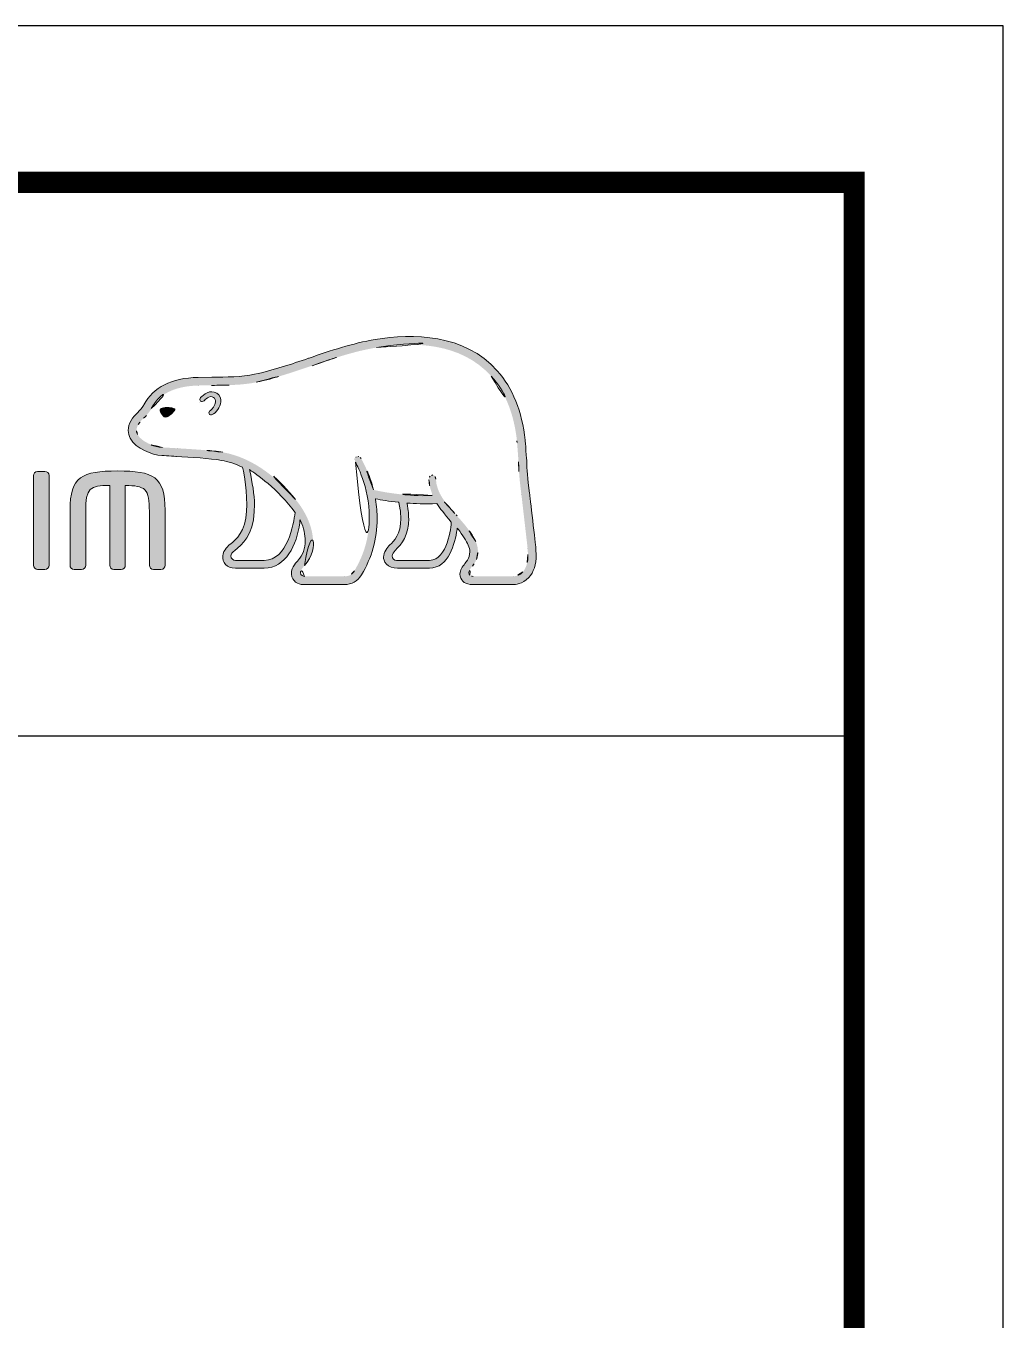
# Model space of a CAD drawing. Extents: x 16296677952 to 16296679688, y -37409618576 to -37409617304.
# Drawn here: x 16296679245.2 to 16296679314.3, y -37409617511.4 to -37409617419.8 of the extents above; entities that cross this region are included whole.
import ezdxf

# ---------------------------------------------------------------- set-up
doc = ezdxf.new("R2010")
doc.units = 0
doc.header["$LTSCALE"] = 10
doc.header["$MEASUREMENT"] = 0
doc.layers.get('0').update_dxf_attribs({"linetype": 'CONTINUOUS'})
doc.layers.add('레이어 1', color=7, linetype='CONTINUOUS', lineweight=0)

msp = doc.modelspace()

# ---------------------------------------------------------------- hatches: boundary and pattern name
at = {"layer": '레이어 1'}
h = msp.add_hatch(color=5, dxfattribs=at)
h.dxf.hatch_style = 1
edge = h.paths.add_edge_path(flags=16)
edge.add_spline(control_points=[(16296679280.33812, -37409617458.474861), (16296679280.05459, -37409617458.788727), (16296679279.69829, -37409617458.791542), (16296679279.682871, -37409617458.791542), (16296679279.682871, -37409617458.791542), (16296679276.828659, -37409617458.791542), (16296679276.828659, -37409617458.791542), (16296679276.723789, -37409617458.791542), (16296679276.64366, -37409617458.765244), (16296679276.59177, -37409617458.71402), (16296679276.54846, -37409617458.671593), (16296679276.52742, -37409617458.607063), (16296679276.52742, -37409617458.527107), (16296679276.52742, -37409617458.36615), (16296679276.644911, -37409617458.218163), (16296679276.769739, -37409617458.061058), (16296679276.885469, -37409617457.912376), (16296679276.995411, -37409617457.7714), (16296679277.056959, -37409617457.59816), (16296679277.213181, -37409617457.177696), (16296679277.19722, -37409617456.729156), (16296679277.01066, -37409617456.333946), (16296679276.673639, -37409617455.618896), (16296679276.173599, -37409617455.057114), (16296679275.68895, -37409617454.514236), (16296679275.68895, -37409617454.514236), (16296679275.52482, -37409617454.334), (16296679275.52482, -37409617454.332237), (16296679274.894819, -37409617453.630203), (16296679274.243759, -37409617452.903908), (16296679274.1924, -37409617451.919197), (16296679274.180651, -37409617451.72422), (16296679274.09053, -37409617451.606392), (16296679273.96516, -37409617451.611656), (16296679273.96516, -37409617451.611656), (16296679273.78051, -37409617451.700363), (16296679273.776489, -37409617451.700363), (16296679273.726509, -37409617451.75544), (16296679273.698641, -37409617451.837471), (16296679273.698641, -37409617451.931831), (16296679273.698641, -37409617451.931831), (16296679273.70022, -37409617451.965134), (16296679273.70022, -37409617451.965492), (16296679273.72547, -37409617452.321426), (16296679273.810329, -37409617452.670708), (16296679273.959551, -37409617453.033302), (16296679273.959551, -37409617453.033302), (16296679273.97411, -37409617453.069794), (16296679273.97411, -37409617453.069794), (16296679273.97411, -37409617453.069794), (16296679273.935511, -37409617453.071182), (16296679273.935511, -37409617453.071182), (16296679272.103189, -37409617453.143784), (16296679270.306829, -37409617452.798012), (16296679269.77853, -37409617452.670708), (16296679269.45273, -37409617451.359863), (16296679268.92428, -37409617450.490868), (16296679268.90147, -37409617450.454048), (16296679268.860439, -37409617450.386017), (16296679268.794861, -37409617450.333748), (16296679268.731741, -37409617450.315514), (16296679268.731741, -37409617450.315514), (16296679268.577431, -37409617450.338661), (16296679268.5585, -37409617450.341118), (16296679268.54553, -37409617450.360397), (16296679268.51853, -37409617450.396873), (16296679268.45891, -37409617450.476837), (16296679268.45891, -37409617450.476837), (16296679268.451559, -37409617450.541008), (16296679268.451559, -37409617450.541008), (16296679268.451559, -37409617450.541008), (16296679268.50028, -37409617450.713539), (16296679268.50028, -37409617450.713539), (16296679268.54027, -37409617450.782631), (16296679269.48114, -37409617452.430847), (16296679269.48114, -37409617454.613853), (16296679269.48114, -37409617455.960472), (16296679269.1273, -37409617457.23098), (16296679268.429449, -37409617458.389664), (16296679268.262699, -37409617458.667732), (16296679268.042999, -37409617458.791542), (16296679267.716169, -37409617458.791542), (16296679267.716169, -37409617458.791542), (16296679264.90262, -37409617458.791542), (16296679264.90262, -37409617458.791542), (16296679264.809349, -37409617458.791542), (16296679264.614719, -37409617458.725952), (16296679264.614719, -37409617458.522537), (16296679264.614719, -37409617458.410332), (16296679264.7187, -37409617458.226219), (16296679264.891951, -37409617458.032303), (16296679266.06444, -37409617456.726723), (16296679265.387991, -37409617454.687477), (16296679264.263531, -37409617453.344017), (16296679263.177441, -37409617452.048248), (16296679261.404921, -37409617450.417557), (16296679259.12899, -37409617450.01252), (16296679258.32242, -37409617449.871567), (16296679256.997021, -37409617449.793022), (16296679255.92654, -37409617449.729523), (16296679255.92654, -37409617449.729523), (16296679254.844521, -37409617449.665352), (16296679254.844521, -37409617449.665352), (16296679254.289209, -37409617449.622917), (16296679253.371481, -37409617449.281357), (16296679253.092159, -37409617448.75251), (16296679252.97415, -37409617448.53334), (16296679252.98748, -37409617448.31102), (16296679253.13545, -37409617448.055367), (16296679253.228571, -37409617447.901077), (16296679253.3564, -37409617447.768517), (16296679253.517191, -37409617447.607193), (16296679253.694969, -37409617447.427299), (16296679253.877859, -37409617447.241089), (16296679254.02025, -37409617446.995613), (16296679254.02025, -37409617446.995613), (16296679254.06109, -37409617446.918823), (16296679254.06109, -37409617446.918823), (16296679254.604481, -37409617445.879387), (16296679255.72385, -37409617445.330559), (16296679257.389429, -37409617445.286377), (16296679257.389429, -37409617445.286377), (16296679258.328739, -37409617445.275864), (16296679258.328739, -37409617445.275864), (16296679259.36009, -37409617445.270607), (16296679260.530331, -37409617445.264641), (16296679261.49188, -37409617445.057732), (16296679262.84236, -37409617444.767372), (16296679264.197229, -37409617444.304466), (16296679265.392891, -37409617443.89698), (16296679265.392891, -37409617443.89698), (16296679265.43111, -37409617443.884361), (16296679265.43111, -37409617443.884361), (16296679266.909941, -37409617443.37867), (16296679268.43927, -37409617442.855782), (16296679270.002609, -37409617442.601196), (16296679272.50456, -37409617442.18705), (16296679275.940371, -37409617442.200722), (16296679278.10199, -37409617444.627449), (16296679279.101101, -37409617445.751007), (16296679279.71653, -37409617447.296143), (16296679279.92835, -37409617449.221046), (16296679279.92835, -37409617449.221046), (16296679279.92029, -37409617449.214729), (16296679279.912901, -37409617449.208076), (16296679279.93009, -37409617449.246269), (16296679279.94623, -37409617449.462318), (16296679280.035299, -37409617450.686897), (16296679280.0609, -37409617451.275688), (16296679280.087919, -37409617451.884468), (16296679280.24185, -37409617453.01403), (16296679280.24185, -37409617453.01403), (16296679280.67811, -37409617456.791573), (16296679280.67811, -37409617456.791573), (16296679280.67811, -37409617456.791573), (16296679280.70406, -37409617457.250633), (16296679280.70406, -37409617457.250633), (16296679280.70406, -37409617457.792793), (16296679280.58132, -37409617458.204842), (16296679280.33812, -37409617458.474861)], knot_values=[0, 0, 0, 0, 1, 1, 1, 2, 2, 2, 3, 3, 3, 4, 4, 4, 5, 5, 5, 6, 6, 6, 7, 7, 7, 8, 8, 8, 9, 9, 9, 10, 10, 10, 11, 11, 11, 12, 12, 12, 13, 13, 13, 14, 14, 14, 15, 15, 15, 16, 16, 16, 17, 17, 17, 18, 18, 18, 19, 19, 19, 20, 20, 20, 21, 21, 21, 22, 22, 22, 23, 23, 23, 24, 24, 24, 25, 25, 25, 26, 26, 26, 27, 27, 27, 28, 28, 28, 29, 29, 29, 30, 30, 30, 31, 31, 31, 32, 32, 32, 33, 33, 33, 34, 34, 34, 35, 35, 35, 36, 36, 36, 37, 37, 37, 38, 38, 38, 39, 39, 39, 40, 40, 40, 41, 41, 41, 42, 42, 42, 43, 43, 43, 44, 44, 44, 45, 45, 45, 46, 46, 46, 47, 47, 47, 48, 48, 48, 49, 49, 49, 50, 50, 50, 51, 51, 51, 52, 52, 52, 53, 53, 53, 53], degree=3, periodic=0)
edge = h.paths.add_edge_path(flags=16)
edge.add_spline(control_points=[(16296679273.740021, -37409617457.65847), (16296679273.740021, -37409617457.65847), (16296679271.411659, -37409617457.65847), (16296679271.411659, -37409617457.65847), (16296679271.23947, -37409617457.65847), (16296679271.103411, -37409617457.521004), (16296679271.103411, -37409617457.34565), (16296679271.103411, -37409617457.223267), (16296679271.209669, -37409617457.067574), (16296679271.31015, -37409617456.960609), (16296679271.783751, -37409617456.507179), (16296679272.2682, -37409617455.882973), (16296679272.2682, -37409617454.698013), (16296679272.2682, -37409617454.698013), (16296679272.23822, -37409617454.159714), (16296679272.23822, -37409617454.157623), (16296679272.23822, -37409617454.157623), (16296679272.152639, -37409617453.634033), (16296679272.152639, -37409617453.634033), (16296679272.152639, -37409617453.634033), (16296679272.146681, -37409617453.601051), (16296679272.146681, -37409617453.601051), (16296679272.146681, -37409617453.601051), (16296679272.18104, -37409617453.603523), (16296679272.18104, -37409617453.603523), (16296679272.61521, -37409617453.634727), (16296679273.459999, -37409617453.681732), (16296679274.266569, -37409617453.643501), (16296679274.471359, -37409617453.969276), (16296679274.801359, -37409617454.388344), (16296679275.283199, -37409617454.94664), (16296679275.261101, -37409617455.224388), (16296679275.031059, -37409617457.65847), (16296679273.740021, -37409617457.65847)], knot_values=[0, 0, 0, 0, 1, 1, 1, 2, 2, 2, 3, 3, 3, 4, 4, 4, 5, 5, 5, 6, 6, 6, 7, 7, 7, 8, 8, 8, 9, 9, 9, 10, 10, 10, 11, 11, 11, 11], degree=3, periodic=0)
edge = h.paths.add_edge_path(flags=16)
edge.add_spline(control_points=[(16296679262.056829, -37409617457.65847), (16296679262.056829, -37409617457.65847), (16296679260.01306, -37409617457.65847), (16296679260.01306, -37409617457.65847), (16296679259.859819, -37409617457.65847), (16296679259.694981, -37409617457.532219), (16296679259.694981, -37409617457.34565), (16296679259.694981, -37409617457.232407), (16296679259.79001, -37409617457.092117), (16296679259.96327, -37409617456.952888), (16296679260.480511, -37409617456.54084), (16296679261.264299, -37409617455.91732), (16296679261.349159, -37409617454.195808), (16296679261.349159, -37409617454.195808), (16296679261.360901, -37409617453.72625), (16296679261.360901, -37409617453.72625), (16296679261.360901, -37409617452.994034), (16296679261.19311, -37409617452.109978), (16296679261.033911, -37409617451.319893), (16296679261.033911, -37409617451.319893), (16296679261.00794, -37409617451.239227), (16296679261.00794, -37409617451.239227), (16296679261.00794, -37409617451.239227), (16296679261.07493, -37409617451.291481), (16296679261.07493, -37409617451.291481), (16296679261.37966, -37409617451.479088), (16296679263.04892, -37409617452.61039), (16296679264.23354, -37409617454.281761), (16296679264.13534, -37409617455.072884), (16296679263.68927, -37409617457.65847), (16296679262.056829, -37409617457.65847)], knot_values=[0, 0, 0, 0, 1, 1, 1, 2, 2, 2, 3, 3, 3, 4, 4, 4, 5, 5, 5, 6, 6, 6, 7, 7, 7, 8, 8, 8, 9, 9, 9, 10, 10, 10, 10], degree=3, periodic=0)
edge = h.paths.add_edge_path()
edge.add_spline(control_points=[(16296679281.25499, -37409617456.734428), (16296679281.254271, -37409617456.729156), (16296679280.820829, -37409617452.935478), (16296679280.820829, -37409617452.935478), (16296679280.660379, -37409617451.80172), (16296679280.637239, -37409617451.197144), (16296679280.616381, -37409617450.661301), (16296679280.616381, -37409617450.661301), (16296679280.50909, -37409617449.163521), (16296679280.50909, -37409617449.162468), (16296679280.28079, -37409617447.112389), (16296679279.6173, -37409617445.456459), (16296679278.536131, -37409617444.245552), (16296679276.20059, -37409617441.621384), (16296679272.55471, -37409617441.593674), (16296679269.906349, -37409617442.030281), (16296679268.28216, -37409617442.298912), (16296679266.729691, -37409617442.828796), (16296679265.22875, -37409617443.342194), (16296679265.22875, -37409617443.342194), (16296679265.18038, -37409617443.359367), (16296679265.18038, -37409617443.359367), (16296679264.007, -37409617443.759491), (16296679262.67544, -37409617444.21505), (16296679261.368799, -37409617444.493462), (16296679260.47106, -37409617444.685303), (16296679259.346769, -37409617444.694069), (16296679258.353621, -37409617444.699333), (16296679258.353621, -37409617444.699333), (16296679257.370661, -37409617444.71125), (16296679257.370661, -37409617444.71125), (16296679255.48189, -37409617444.757896), (16296679254.195391, -37409617445.411926), (16296679253.545589, -37409617446.654404), (16296679253.545589, -37409617446.654404), (16296679253.51631, -37409617446.708031), (16296679253.51631, -37409617446.708031), (16296679253.408819, -37409617446.89637), (16296679253.249439, -37409617447.056282), (16296679253.10671, -37409617447.199364), (16296679252.94943, -37409617447.357872), (16296679252.77216, -37409617447.535652), (16296679252.636801, -37409617447.765701), (16296679252.500891, -37409617447.996117), (16296679252.43235, -37409617448.22966), (16296679252.43235, -37409617448.459), (16296679252.43235, -37409617448.651878), (16296679252.48073, -37409617448.841248), (16296679252.57789, -37409617449.022186), (16296679252.97941, -37409617449.780388), (16296679254.12475, -37409617450.189613), (16296679254.80821, -37409617450.238373), (16296679254.80821, -37409617450.238373), (16296679255.81432, -37409617450.301498), (16296679255.83835, -37409617450.303596), (16296679256.84429, -37409617450.360397), (16296679258.221939, -37409617450.44001), (16296679259.026239, -37409617450.582039), (16296679259.496519, -37409617450.665154), (16296679260.030951, -37409617450.833817), (16296679260.5233, -37409617451.065643), (16296679260.558371, -37409617451.193283), (16296679260.814011, -37409617452.329857), (16296679260.814011, -37409617453.726959), (16296679260.814011, -37409617453.726959), (16296679260.80315, -37409617454.170227), (16296679260.80315, -37409617454.170227), (16296679260.728979, -37409617455.64344), (16296679260.08671, -37409617456.158241), (16296679259.616091, -37409617456.534882), (16296679259.56838, -37409617456.572411), (16296679259.148979, -37409617456.920631), (16296679259.118811, -37409617457.339699), (16296679259.097429, -37409617457.576759), (16296679259.16527, -37409617457.792793), (16296679259.30924, -37409617457.948143), (16296679259.465281, -37409617458.116463), (16296679259.70253, -37409617458.201668), (16296679260.01306, -37409617458.201668), (16296679260.01306, -37409617458.201668), (16296679262.056829, -37409617458.201668), (16296679262.056829, -37409617458.201668), (16296679263.586531, -37409617458.201668), (16296679264.34329, -37409617456.554527), (16296679264.573509, -37409617455.011513), (16296679264.573509, -37409617455.011513), (16296679264.578251, -37409617454.794441), (16296679264.578251, -37409617454.794441), (16296679264.578251, -37409617454.794441), (16296679264.64139, -37409617454.903137), (16296679264.64139, -37409617454.903137), (16296679264.83757, -37409617455.339737), (16296679264.955601, -37409617455.861572), (16296679264.955601, -37409617456.254669), (16296679264.955601, -37409617456.806313), (16296679264.7848, -37409617457.288147), (16296679264.460409, -37409617457.64724), (16296679264.37854, -37409617457.728256), (16296679263.969469, -37409617458.152229), (16296679263.969469, -37409617458.575508), (16296679263.969469, -37409617458.575508), (16296679263.97315, -37409617458.645302), (16296679263.97315, -37409617458.645302), (16296679264.031179, -37409617459.145378), (16296679264.435869, -37409617459.368752), (16296679264.8118, -37409617459.368752), (16296679264.8118, -37409617459.368752), (16296679267.716169, -37409617459.368752), (16296679267.716169, -37409617459.368752), (16296679268.240431, -37409617459.368752), (16296679268.65826, -37409617459.132729), (16296679268.92671, -37409617458.687393), (16296679269.6658, -37409617457.460327), (16296679270.040319, -37409617456.127739), (16296679270.040319, -37409617454.727814), (16296679270.040319, -37409617454.290863), (16296679269.999109, -37409617453.824463), (16296679269.918461, -37409617453.340508), (16296679269.918461, -37409617453.340508), (16296679269.91144, -37409617453.301933), (16296679269.91144, -37409617453.301933), (16296679269.91144, -37409617453.301933), (16296679269.95001, -37409617453.310013), (16296679269.95001, -37409617453.310013), (16296679270.299459, -37409617453.377678), (16296679270.86161, -37409617453.475166), (16296679271.556299, -37409617453.550209), (16296679271.556299, -37409617453.550209), (16296679271.57649, -37409617453.552673), (16296679271.57649, -37409617453.552673), (16296679271.57649, -37409617453.552673), (16296679271.66995, -37409617454.085022), (16296679271.66995, -37409617454.085022), (16296679271.66995, -37409617454.085022), (16296679271.690439, -37409617454.21125), (16296679271.690439, -37409617454.213364), (16296679271.690439, -37409617454.213364), (16296679271.718161, -37409617454.684334), (16296679271.718161, -37409617454.684334), (16296679271.718161, -37409617455.81459), (16296679271.204741, -37409617456.306236), (16296679270.92877, -37409617456.569946), (16296679270.9249, -37409617456.573463), (16296679270.53986, -37409617456.964813), (16296679270.498131, -37409617457.311989), (16296679270.498131, -37409617457.311989), (16296679270.4848, -37409617457.41861), (16296679270.4848, -37409617457.41861), (16296679270.4848, -37409617457.527672), (16296679270.51285, -37409617457.741577), (16296679270.703621, -37409617457.938667), (16296679270.871611, -37409617458.11367), (16296679271.131639, -37409617458.201668), (16296679271.477409, -37409617458.201668), (16296679271.477409, -37409617458.201668), (16296679273.740021, -37409617458.201668), (16296679273.740021, -37409617458.201668), (16296679275.11417, -37409617458.201668), (16296679275.5278, -37409617456.454582), (16296679275.69455, -37409617455.475456), (16296679275.69455, -37409617455.475456), (16296679275.70228, -37409617455.374474), (16296679275.70228, -37409617455.374474), (16296679275.70228, -37409617455.374474), (16296679275.75662, -37409617455.448463), (16296679275.75662, -37409617455.448463), (16296679276.073481, -37409617455.853157), (16296679276.351379, -37409617456.303078), (16296679276.485161, -37409617456.582939), (16296679276.55547, -37409617456.728447), (16296679276.593349, -37409617456.890129), (16296679276.593349, -37409617457.052147), (16296679276.593349, -37409617457.052147), (16296679276.54215, -37409617457.379677), (16296679276.54215, -37409617457.379677), (16296679276.489201, -37409617457.557472), (16296679276.367861, -37409617457.721237), (16296679276.249161, -37409617457.879753), (16296679276.075029, -37409617458.105942), (16296679275.895479, -37409617458.340553), (16296679275.895479, -37409617458.625313), (16296679275.895479, -37409617458.625313), (16296679275.912331, -37409617458.782059), (16296679275.912331, -37409617458.782059), (16296679275.99507, -37409617459.160103), (16296679276.301411, -37409617459.368752), (16296679276.7743, -37409617459.368752), (16296679276.7743, -37409617459.368752), (16296679279.681471, -37409617459.368752), (16296679279.681471, -37409617459.368752), (16296679279.745279, -37409617459.368752), (16296679280.3134, -37409617459.354729), (16296679280.7584, -37409617458.873238), (16296679281.11364, -37409617458.488548), (16296679281.28619, -37409617457.959686), (16296679281.28619, -37409617457.257637), (16296679281.28619, -37409617457.257637), (16296679281.255329, -37409617456.736877), (16296679281.25499, -37409617456.734428)], knot_values=[0, 0, 0, 0, 1, 1, 1, 2, 2, 2, 3, 3, 3, 4, 4, 4, 5, 5, 5, 6, 6, 6, 7, 7, 7, 8, 8, 8, 9, 9, 9, 10, 10, 10, 11, 11, 11, 12, 12, 12, 13, 13, 13, 14, 14, 14, 15, 15, 15, 16, 16, 16, 17, 17, 17, 18, 18, 18, 19, 19, 19, 20, 20, 20, 21, 21, 21, 22, 22, 22, 23, 23, 23, 24, 24, 24, 25, 25, 25, 26, 26, 26, 27, 27, 27, 28, 28, 28, 29, 29, 29, 30, 30, 30, 31, 31, 31, 32, 32, 32, 33, 33, 33, 34, 34, 34, 35, 35, 35, 36, 36, 36, 37, 37, 37, 38, 38, 38, 39, 39, 39, 40, 40, 40, 41, 41, 41, 42, 42, 42, 43, 43, 43, 44, 44, 44, 45, 45, 45, 46, 46, 46, 47, 47, 47, 48, 48, 48, 49, 49, 49, 50, 50, 50, 51, 51, 51, 52, 52, 52, 53, 53, 53, 54, 54, 54, 55, 55, 55, 56, 56, 56, 57, 57, 57, 58, 58, 58, 59, 59, 59, 60, 60, 60, 61, 61, 61, 62, 62, 62, 63, 63, 63, 64, 64, 64, 65, 65, 65, 66, 66, 66, 66], degree=3, periodic=0)
edge = h.paths.add_edge_path(flags=0)
edge.add_spline(control_points=[(16296679254.75877, -37409617446.923363), (16296679254.75877, -37409617446.923363), (16296679255.1817, -37409617446.732246), (16296679255.705629, -37409617446.934227), (16296679255.705629, -37409617446.934227), (16296679255.770491, -37409617446.961937), (16296679255.68598, -37409617447.081528), (16296679255.430861, -37409617447.424492), (16296679255.17942, -37409617447.498497), (16296679255.17942, -37409617447.498497), (16296679255.17942, -37409617447.498497), (16296679254.99725, -37409617447.56266), (16296679254.89485, -37409617447.438507), (16296679254.687941, -37409617447.195847), (16296679254.681629, -37409617447.054527), (16296679254.681629, -37409617447.054527), (16296679254.681629, -37409617447.054527), (16296679254.660231, -37409617446.949669), (16296679254.75877, -37409617446.923363)], knot_values=[0, 0, 0, 0, 1, 1, 1, 2, 2, 2, 3, 3, 3, 4, 4, 4, 5, 5, 5, 6, 6, 6, 6], degree=3, periodic=0)
edge = h.paths.add_edge_path(flags=0)
edge.add_spline(control_points=[(16296679257.54969, -37409617446.145554), (16296679257.48638, -37409617446.214638), (16296679257.48148, -37409617446.329674), (16296679257.54969, -37409617446.390327), (16296679257.61492, -37409617446.449242), (16296679257.728001, -37409617446.433823), (16296679257.79113, -37409617446.364388), (16296679257.8248, -37409617446.329674), (16296679258.17198, -37409617445.91761), (16296679258.47146, -37409617446.128357), (16296679258.58086, -37409617446.206932), (16296679258.62611, -37409617446.318443), (16296679258.60998, -37409617446.462563), (16296679258.584379, -37409617446.693657), (16296679258.38397, -37409617446.955994), (16296679258.24387, -37409617447.045753), (16296679258.165489, -37409617447.093452), (16296679258.11377, -37409617447.195847), (16296679258.15093, -37409617447.278618), (16296679258.187759, -37409617447.361023), (16296679258.29261, -37409617447.385582), (16296679258.37677, -37409617447.346291), (16296679258.627501, -37409617447.226357), (16296679258.943661, -37409617446.825882), (16296679258.986971, -37409617446.452408), (16296679259.015711, -37409617446.1922), (16296679258.898939, -37409617445.979683), (16296679258.690981, -37409617445.836273), (16296679258.24387, -37409617445.51889), (16296679257.73712, -37409617445.94355), (16296679257.54969, -37409617446.145554)], knot_values=[0, 0, 0, 0, 1, 1, 1, 2, 2, 2, 3, 3, 3, 4, 4, 4, 5, 5, 5, 6, 6, 6, 7, 7, 7, 8, 8, 8, 9, 9, 9, 10, 10, 10, 10], degree=3, periodic=0)
edge = h.paths.add_edge_path(flags=0)
edge.add_spline(control_points=[(16296679257.492519, -37409617446.455208), (16296679257.492519, -37409617446.455208), (16296679257.492519, -37409617446.455208), (16296679257.492519, -37409617446.455208), (16296679257.492519, -37409617446.455208), (16296679257.492519, -37409617446.455208), (16296679257.492519, -37409617446.455208)], knot_values=[0, 0, 0, 0, 1, 1, 1, 2, 2, 2, 2], degree=3, periodic=0)
h = msp.add_hatch(color=5, dxfattribs=at)
h.dxf.hatch_style = 2
edge = h.paths.add_edge_path()
edge.add_spline(control_points=[(16296679257.54969, -37409617446.145554), (16296679257.48638, -37409617446.214638), (16296679257.48148, -37409617446.329674), (16296679257.54969, -37409617446.390327), (16296679257.61492, -37409617446.449242), (16296679257.728001, -37409617446.433823), (16296679257.79113, -37409617446.364388), (16296679257.8248, -37409617446.329674), (16296679258.17198, -37409617445.91761), (16296679258.47146, -37409617446.128357), (16296679258.58086, -37409617446.206932), (16296679258.62611, -37409617446.318443), (16296679258.60998, -37409617446.462563), (16296679258.584379, -37409617446.693657), (16296679258.38397, -37409617446.955994), (16296679258.24387, -37409617447.045753), (16296679258.165489, -37409617447.093452), (16296679258.11377, -37409617447.195847), (16296679258.15093, -37409617447.278618), (16296679258.187759, -37409617447.361023), (16296679258.29261, -37409617447.385582), (16296679258.37677, -37409617447.346291), (16296679258.627501, -37409617447.226357), (16296679258.943661, -37409617446.825882), (16296679258.986971, -37409617446.452408), (16296679259.015711, -37409617446.1922), (16296679258.898939, -37409617445.979683), (16296679258.690981, -37409617445.836273), (16296679258.24387, -37409617445.51889), (16296679257.73712, -37409617445.94355), (16296679257.54969, -37409617446.145554)], knot_values=[0, 0, 0, 0, 1, 1, 1, 2, 2, 2, 3, 3, 3, 4, 4, 4, 5, 5, 5, 6, 6, 6, 7, 7, 7, 8, 8, 8, 9, 9, 9, 10, 10, 10, 10], degree=3, periodic=0)
h = msp.add_hatch(color=5, dxfattribs=at)
h.dxf.hatch_style = 2
edge = h.paths.add_edge_path()
edge.add_spline(control_points=[(16296679254.75877, -37409617446.923363), (16296679254.75877, -37409617446.923363), (16296679255.1817, -37409617446.732246), (16296679255.705629, -37409617446.934227), (16296679255.705629, -37409617446.934227), (16296679255.770491, -37409617446.961937), (16296679255.68598, -37409617447.081528), (16296679255.430861, -37409617447.424492), (16296679255.17942, -37409617447.498497), (16296679255.17942, -37409617447.498497), (16296679255.17942, -37409617447.498497), (16296679254.99725, -37409617447.56266), (16296679254.89485, -37409617447.438507), (16296679254.687941, -37409617447.195847), (16296679254.681629, -37409617447.054527), (16296679254.681629, -37409617447.054527), (16296679254.681629, -37409617447.054527), (16296679254.660231, -37409617446.949669), (16296679254.75877, -37409617446.923363)], knot_values=[0, 0, 0, 0, 1, 1, 1, 2, 2, 2, 3, 3, 3, 4, 4, 4, 5, 5, 5, 6, 6, 6, 6], degree=3, periodic=0)
h = msp.add_hatch(color=5, dxfattribs=at)
h.dxf.hatch_style = 2
edge = h.paths.add_edge_path()
edge.add_spline(control_points=[(16296679246.023609, -37409617451.36338), (16296679245.839861, -37409617451.36338), (16296679245.730101, -37409617451.515213), (16296679245.730101, -37409617451.661797), (16296679245.730101, -37409617451.661797), (16296679245.730101, -37409617457.997597), (16296679245.730101, -37409617457.997597), (16296679245.730101, -37409617458.166252), (16296679245.861959, -37409617458.303368), (16296679246.023609, -37409617458.303368), (16296679246.023609, -37409617458.303368), (16296679246.53771, -37409617458.303368), (16296679246.53771, -37409617458.303368), (16296679246.72183, -37409617458.303368), (16296679246.83176, -37409617458.148376), (16296679246.83176, -37409617457.997597), (16296679246.83176, -37409617457.997597), (16296679246.83176, -37409617451.661797), (16296679246.83176, -37409617451.661797), (16296679246.83176, -37409617451.494507), (16296679246.7029, -37409617451.36338), (16296679246.53771, -37409617451.36338), (16296679246.53771, -37409617451.36338), (16296679246.023609, -37409617451.36338), (16296679246.023609, -37409617451.36338)], knot_values=[0, 0, 0, 0, 1, 1, 1, 2, 2, 2, 3, 3, 3, 4, 4, 4, 5, 5, 5, 6, 6, 6, 7, 7, 7, 8, 8, 8, 8], degree=3, periodic=0)
h = msp.add_hatch(color=5, dxfattribs=at)
h.dxf.hatch_style = 2
edge = h.paths.add_edge_path()
edge.add_spline(control_points=[(16296679248.313589, -37409617454.097977), (16296679248.313589, -37409617454.097977), (16296679248.313589, -37409617457.997597), (16296679248.313589, -37409617457.997597), (16296679248.313589, -37409617458.166252), (16296679248.446131, -37409617458.303368), (16296679248.60885, -37409617458.303368), (16296679248.60885, -37409617458.303368), (16296679249.130659, -37409617458.303368), (16296679249.130659, -37409617458.303368), (16296679249.31477, -37409617458.303368), (16296679249.424891, -37409617458.148376), (16296679249.424891, -37409617457.997597), (16296679249.424891, -37409617457.997597), (16296679249.424891, -37409617454.19442), (16296679249.424891, -37409617454.19442), (16296679249.424891, -37409617452.517464), (16296679249.709299, -37409617452.354393), (16296679251.127451, -37409617452.350533), (16296679251.127451, -37409617452.453644), (16296679251.127451, -37409617457.997597), (16296679251.127451, -37409617457.997597), (16296679251.127451, -37409617458.172577), (16296679251.253361, -37409617458.303368), (16296679251.420271, -37409617458.303368), (16296679251.420271, -37409617458.303368), (16296679251.93298, -37409617458.303368), (16296679251.93298, -37409617458.303368), (16296679252.116369, -37409617458.303368), (16296679252.22616, -37409617458.148376), (16296679252.22616, -37409617457.997597), (16296679252.22616, -37409617457.997597), (16296679252.22616, -37409617452.470818), (16296679252.22616, -37409617452.361412), (16296679252.889641, -37409617452.363853), (16296679253.3557, -37409617452.418556), (16296679253.608021, -37409617452.670708), (16296679253.873819, -37409617452.936157), (16296679253.92573, -37409617453.431343), (16296679253.92573, -37409617454.19442), (16296679253.92573, -37409617454.19442), (16296679253.92573, -37409617457.997597), (16296679253.92573, -37409617457.997597), (16296679253.92573, -37409617458.163116), (16296679254.061279, -37409617458.303368), (16296679254.22154, -37409617458.303368), (16296679254.22154, -37409617458.303368), (16296679254.74581, -37409617458.303368), (16296679254.74581, -37409617458.303368), (16296679254.927629, -37409617458.303368), (16296679255.04002, -37409617458.144867), (16296679255.04002, -37409617457.997597), (16296679255.04002, -37409617457.997597), (16296679255.04002, -37409617454.097977), (16296679255.04002, -37409617454.097977), (16296679255.04002, -37409617451.734398), (16296679254.201891, -37409617451.3339), (16296679251.68294, -37409617451.3339), (16296679249.15486, -37409617451.3339), (16296679248.313589, -37409617451.734398), (16296679248.313589, -37409617454.097977)], knot_values=[0, 0, 0, 0, 1, 1, 1, 2, 2, 2, 3, 3, 3, 4, 4, 4, 5, 5, 5, 6, 6, 6, 7, 7, 7, 8, 8, 8, 9, 9, 9, 10, 10, 10, 11, 11, 11, 12, 12, 12, 13, 13, 13, 14, 14, 14, 15, 15, 15, 16, 16, 16, 17, 17, 17, 18, 18, 18, 19, 19, 19, 20, 20, 20, 20], degree=3, periodic=0)

# ---------------------------------------------------------------- linework, layer by layer
at = {"color": 5}
msp.add_line((16296679261.96627, -37409617458.201668), (16296679261.96627, -37409617458.201668), dxfattribs=at)
at = {"color": 5, "ltscale": 40}
msp.add_line((16296679303.77652, -37409617470.103973), (16296679199.733419, -37409617470.103973), dxfattribs=at)
at = {"ltscale": 0.5}
msp.add_lwpolyline([(16296678663.308201, -37409617896.841537), (16296679314.308201, -37409617896.841537), (16296679314.308201, -37409617419.841537), (16296678663.308201, -37409617419.841537)], close=True, dxfattribs=at)
at = {"color": 5, "linetype": 'ByBlock', "lineweight": 200, "const_width": 1.5}
msp.add_lwpolyline([(16296678673.7764, -37409617876.416817), (16296679303.7764, -37409617876.416817), (16296679303.7764, -37409617430.916817), (16296678673.7764, -37409617430.916817)], close=True, dxfattribs=at)
at = {"layer": '레이어 1', "color": 5}
for points, knots in [([(16296679281.25499, -37409617456.734428), (16296679281.254271, -37409617456.729156), (16296679280.820829, -37409617452.935478), (16296679280.820829, -37409617452.935478), (16296679280.660379, -37409617451.80172), (16296679280.637239, -37409617451.197144), (16296679280.616381, -37409617450.661301), (16296679280.616381, -37409617450.661301), (16296679280.50909, -37409617449.163521), (16296679280.50909, -37409617449.162468), (16296679280.28079, -37409617447.112389), (16296679279.6173, -37409617445.456459), (16296679278.536131, -37409617444.245552), (16296679276.20059, -37409617441.621384), (16296679272.55471, -37409617441.593674), (16296679269.906349, -37409617442.030281), (16296679268.28216, -37409617442.298912), (16296679266.729691, -37409617442.828796), (16296679265.22875, -37409617443.342194), (16296679265.22875, -37409617443.342194), (16296679265.18038, -37409617443.359367), (16296679265.18038, -37409617443.359367), (16296679264.007, -37409617443.759491), (16296679262.67544, -37409617444.21505), (16296679261.368799, -37409617444.493462), (16296679260.47106, -37409617444.685303), (16296679259.346769, -37409617444.694069), (16296679258.353621, -37409617444.699333), (16296679258.353621, -37409617444.699333), (16296679257.370661, -37409617444.71125), (16296679257.370661, -37409617444.71125), (16296679255.48189, -37409617444.757896), (16296679254.195391, -37409617445.411926), (16296679253.545589, -37409617446.654404), (16296679253.545589, -37409617446.654404), (16296679253.51631, -37409617446.708031), (16296679253.51631, -37409617446.708031), (16296679253.408819, -37409617446.89637), (16296679253.249439, -37409617447.056282), (16296679253.10671, -37409617447.199364), (16296679252.94943, -37409617447.357872), (16296679252.77216, -37409617447.535652), (16296679252.636801, -37409617447.765701), (16296679252.500891, -37409617447.996117), (16296679252.43235, -37409617448.22966), (16296679252.43235, -37409617448.459), (16296679252.43235, -37409617448.651878), (16296679252.48073, -37409617448.841248), (16296679252.57789, -37409617449.022186), (16296679252.97941, -37409617449.780388), (16296679254.12475, -37409617450.189613), (16296679254.80821, -37409617450.238373), (16296679254.80821, -37409617450.238373), (16296679255.81432, -37409617450.301498), (16296679255.83835, -37409617450.303596), (16296679256.84429, -37409617450.360397), (16296679258.221939, -37409617450.44001), (16296679259.026239, -37409617450.582039), (16296679259.496519, -37409617450.665154), (16296679260.030951, -37409617450.833817), (16296679260.5233, -37409617451.065643), (16296679260.558371, -37409617451.193283), (16296679260.814011, -37409617452.329857), (16296679260.814011, -37409617453.726959), (16296679260.814011, -37409617453.726959), (16296679260.80315, -37409617454.170227), (16296679260.80315, -37409617454.170227), (16296679260.728979, -37409617455.64344), (16296679260.08671, -37409617456.158241), (16296679259.616091, -37409617456.534882), (16296679259.56838, -37409617456.572411), (16296679259.148979, -37409617456.920631), (16296679259.118811, -37409617457.339699), (16296679259.097429, -37409617457.576759), (16296679259.16527, -37409617457.792793), (16296679259.30924, -37409617457.948143), (16296679259.465281, -37409617458.116463), (16296679259.70253, -37409617458.201668), (16296679260.01306, -37409617458.201668), (16296679260.01306, -37409617458.201668), (16296679262.056829, -37409617458.201668), (16296679262.056829, -37409617458.201668), (16296679263.586531, -37409617458.201668), (16296679264.34329, -37409617456.554527), (16296679264.573509, -37409617455.011513), (16296679264.573509, -37409617455.011513), (16296679264.578251, -37409617454.794441), (16296679264.578251, -37409617454.794441), (16296679264.578251, -37409617454.794441), (16296679264.64139, -37409617454.903137), (16296679264.64139, -37409617454.903137), (16296679264.83757, -37409617455.339737), (16296679264.955601, -37409617455.861572), (16296679264.955601, -37409617456.254669), (16296679264.955601, -37409617456.806313), (16296679264.7848, -37409617457.288147), (16296679264.460409, -37409617457.64724), (16296679264.37854, -37409617457.728256), (16296679263.969469, -37409617458.152229), (16296679263.969469, -37409617458.575508), (16296679263.969469, -37409617458.575508), (16296679263.97315, -37409617458.645302), (16296679263.97315, -37409617458.645302), (16296679264.031179, -37409617459.145378), (16296679264.435869, -37409617459.368752), (16296679264.8118, -37409617459.368752), (16296679264.8118, -37409617459.368752), (16296679267.716169, -37409617459.368752), (16296679267.716169, -37409617459.368752), (16296679268.240431, -37409617459.368752), (16296679268.65826, -37409617459.132729), (16296679268.92671, -37409617458.687393), (16296679269.6658, -37409617457.460327), (16296679270.040319, -37409617456.127739), (16296679270.040319, -37409617454.727814), (16296679270.040319, -37409617454.290863), (16296679269.999109, -37409617453.824463), (16296679269.918461, -37409617453.340508), (16296679269.918461, -37409617453.340508), (16296679269.91144, -37409617453.301933), (16296679269.91144, -37409617453.301933), (16296679269.91144, -37409617453.301933), (16296679269.95001, -37409617453.310013), (16296679269.95001, -37409617453.310013), (16296679270.299459, -37409617453.377678), (16296679270.86161, -37409617453.475166), (16296679271.556299, -37409617453.550209), (16296679271.556299, -37409617453.550209), (16296679271.57649, -37409617453.552673), (16296679271.57649, -37409617453.552673), (16296679271.57649, -37409617453.552673), (16296679271.66995, -37409617454.085022), (16296679271.66995, -37409617454.085022), (16296679271.66995, -37409617454.085022), (16296679271.690439, -37409617454.21125), (16296679271.690439, -37409617454.213364), (16296679271.690439, -37409617454.213364), (16296679271.718161, -37409617454.684334), (16296679271.718161, -37409617454.684334), (16296679271.718161, -37409617455.81459), (16296679271.204741, -37409617456.306236), (16296679270.92877, -37409617456.569946), (16296679270.9249, -37409617456.573463), (16296679270.53986, -37409617456.964813), (16296679270.498131, -37409617457.311989), (16296679270.498131, -37409617457.311989), (16296679270.4848, -37409617457.41861), (16296679270.4848, -37409617457.41861), (16296679270.4848, -37409617457.527672), (16296679270.51285, -37409617457.741577), (16296679270.703621, -37409617457.938667), (16296679270.871611, -37409617458.11367), (16296679271.131639, -37409617458.201668), (16296679271.477409, -37409617458.201668), (16296679271.477409, -37409617458.201668), (16296679273.740021, -37409617458.201668), (16296679273.740021, -37409617458.201668), (16296679275.11417, -37409617458.201668), (16296679275.5278, -37409617456.454582), (16296679275.69455, -37409617455.475456), (16296679275.69455, -37409617455.475456), (16296679275.70228, -37409617455.374474), (16296679275.70228, -37409617455.374474), (16296679275.70228, -37409617455.374474), (16296679275.75662, -37409617455.448463), (16296679275.75662, -37409617455.448463), (16296679276.073481, -37409617455.853157), (16296679276.351379, -37409617456.303078), (16296679276.485161, -37409617456.582939), (16296679276.55547, -37409617456.728447), (16296679276.593349, -37409617456.890129), (16296679276.593349, -37409617457.052147), (16296679276.593349, -37409617457.052147), (16296679276.54215, -37409617457.379677), (16296679276.54215, -37409617457.379677), (16296679276.489201, -37409617457.557472), (16296679276.367861, -37409617457.721237), (16296679276.249161, -37409617457.879753), (16296679276.075029, -37409617458.105942), (16296679275.895479, -37409617458.340553), (16296679275.895479, -37409617458.625313), (16296679275.895479, -37409617458.625313), (16296679275.912331, -37409617458.782059), (16296679275.912331, -37409617458.782059), (16296679275.99507, -37409617459.160103), (16296679276.301411, -37409617459.368752), (16296679276.7743, -37409617459.368752), (16296679276.7743, -37409617459.368752), (16296679279.681471, -37409617459.368752), (16296679279.681471, -37409617459.368752), (16296679279.745279, -37409617459.368752), (16296679280.3134, -37409617459.354729), (16296679280.7584, -37409617458.873238), (16296679281.11364, -37409617458.488548), (16296679281.28619, -37409617457.959686), (16296679281.28619, -37409617457.257637), (16296679281.28619, -37409617457.257637), (16296679281.255329, -37409617456.736877), (16296679281.25499, -37409617456.734428)], [0, 0, 0, 0, 1, 1, 1, 2, 2, 2, 3, 3, 3, 4, 4, 4, 5, 5, 5, 6, 6, 6, 7, 7, 7, 8, 8, 8, 9, 9, 9, 10, 10, 10, 11, 11, 11, 12, 12, 12, 13, 13, 13, 14, 14, 14, 15, 15, 15, 16, 16, 16, 17, 17, 17, 18, 18, 18, 19, 19, 19, 20, 20, 20, 21, 21, 21, 22, 22, 22, 23, 23, 23, 24, 24, 24, 25, 25, 25, 26, 26, 26, 27, 27, 27, 28, 28, 28, 29, 29, 29, 30, 30, 30, 31, 31, 31, 32, 32, 32, 33, 33, 33, 34, 34, 34, 35, 35, 35, 36, 36, 36, 37, 37, 37, 38, 38, 38, 39, 39, 39, 40, 40, 40, 41, 41, 41, 42, 42, 42, 43, 43, 43, 44, 44, 44, 45, 45, 45, 46, 46, 46, 47, 47, 47, 48, 48, 48, 49, 49, 49, 50, 50, 50, 51, 51, 51, 52, 52, 52, 53, 53, 53, 54, 54, 54, 55, 55, 55, 56, 56, 56, 57, 57, 57, 58, 58, 58, 59, 59, 59, 60, 60, 60, 61, 61, 61, 62, 62, 62, 63, 63, 63, 64, 64, 64, 65, 65, 65, 66, 66, 66, 66]), ([(16296679257.54969, -37409617446.145554), (16296679257.48638, -37409617446.214638), (16296679257.48148, -37409617446.329674), (16296679257.54969, -37409617446.390327), (16296679257.61492, -37409617446.449242), (16296679257.728001, -37409617446.433823), (16296679257.79113, -37409617446.364388), (16296679257.8248, -37409617446.329674), (16296679258.17198, -37409617445.91761), (16296679258.47146, -37409617446.128357), (16296679258.58086, -37409617446.206932), (16296679258.62611, -37409617446.318443), (16296679258.60998, -37409617446.462563), (16296679258.584379, -37409617446.693657), (16296679258.38397, -37409617446.955994), (16296679258.24387, -37409617447.045753), (16296679258.165489, -37409617447.093452), (16296679258.11377, -37409617447.195847), (16296679258.15093, -37409617447.278618), (16296679258.187759, -37409617447.361023), (16296679258.29261, -37409617447.385582), (16296679258.37677, -37409617447.346291), (16296679258.627501, -37409617447.226357), (16296679258.943661, -37409617446.825882), (16296679258.986971, -37409617446.452408), (16296679259.015711, -37409617446.1922), (16296679258.898939, -37409617445.979683), (16296679258.690981, -37409617445.836273), (16296679258.24387, -37409617445.51889), (16296679257.73712, -37409617445.94355), (16296679257.54969, -37409617446.145554)], [0, 0, 0, 0, 1, 1, 1, 2, 2, 2, 3, 3, 3, 4, 4, 4, 5, 5, 5, 6, 6, 6, 7, 7, 7, 8, 8, 8, 9, 9, 9, 10, 10, 10, 10]), ([(16296679257.492519, -37409617446.455208), (16296679257.492519, -37409617446.455208), (16296679257.492519, -37409617446.455208), (16296679257.492519, -37409617446.455208), (16296679257.492519, -37409617446.455208), (16296679257.492519, -37409617446.455208), (16296679257.492519, -37409617446.455208)], [0, 0, 0, 0, 1, 1, 1, 2, 2, 2, 2]), ([(16296679254.75877, -37409617446.923363), (16296679254.75877, -37409617446.923363), (16296679255.1817, -37409617446.732246), (16296679255.705629, -37409617446.934227), (16296679255.705629, -37409617446.934227), (16296679255.770491, -37409617446.961937), (16296679255.68598, -37409617447.081528), (16296679255.430861, -37409617447.424492), (16296679255.17942, -37409617447.498497), (16296679255.17942, -37409617447.498497), (16296679255.17942, -37409617447.498497), (16296679254.99725, -37409617447.56266), (16296679254.89485, -37409617447.438507), (16296679254.687941, -37409617447.195847), (16296679254.681629, -37409617447.054527), (16296679254.681629, -37409617447.054527), (16296679254.681629, -37409617447.054527), (16296679254.660231, -37409617446.949669), (16296679254.75877, -37409617446.923363)], [0, 0, 0, 0, 1, 1, 1, 2, 2, 2, 3, 3, 3, 4, 4, 4, 5, 5, 5, 6, 6, 6, 6]), ([(16296679268.50028, -37409617450.713539), (16296679268.54027, -37409617450.782631), (16296679269.48114, -37409617452.430847), (16296679269.48114, -37409617454.613853), (16296679269.48114, -37409617455.960472), (16296679269.1273, -37409617457.23098), (16296679268.429449, -37409617458.389664)], [24, 24, 24, 24, 25, 25, 25, 26, 26, 26, 26]), ([(16296679246.023609, -37409617451.36338), (16296679245.839861, -37409617451.36338), (16296679245.730101, -37409617451.515213), (16296679245.730101, -37409617451.661797), (16296679245.730101, -37409617451.661797), (16296679245.730101, -37409617457.997597), (16296679245.730101, -37409617457.997597), (16296679245.730101, -37409617458.166252), (16296679245.861959, -37409617458.303368), (16296679246.023609, -37409617458.303368), (16296679246.023609, -37409617458.303368), (16296679246.53771, -37409617458.303368), (16296679246.53771, -37409617458.303368), (16296679246.72183, -37409617458.303368), (16296679246.83176, -37409617458.148376), (16296679246.83176, -37409617457.997597), (16296679246.83176, -37409617457.997597), (16296679246.83176, -37409617451.661797), (16296679246.83176, -37409617451.661797), (16296679246.83176, -37409617451.494507), (16296679246.7029, -37409617451.36338), (16296679246.53771, -37409617451.36338), (16296679246.53771, -37409617451.36338), (16296679246.023609, -37409617451.36338), (16296679246.023609, -37409617451.36338)], [0, 0, 0, 0, 1, 1, 1, 2, 2, 2, 3, 3, 3, 4, 4, 4, 5, 5, 5, 6, 6, 6, 7, 7, 7, 8, 8, 8, 8]), ([(16296679248.313589, -37409617454.097977), (16296679248.313589, -37409617454.097977), (16296679248.313589, -37409617457.997597), (16296679248.313589, -37409617457.997597), (16296679248.313589, -37409617458.166252), (16296679248.446131, -37409617458.303368), (16296679248.60885, -37409617458.303368), (16296679248.60885, -37409617458.303368), (16296679249.130659, -37409617458.303368), (16296679249.130659, -37409617458.303368), (16296679249.31477, -37409617458.303368), (16296679249.424891, -37409617458.148376), (16296679249.424891, -37409617457.997597), (16296679249.424891, -37409617457.997597), (16296679249.424891, -37409617454.19442), (16296679249.424891, -37409617454.19442), (16296679249.424891, -37409617452.517464), (16296679249.709299, -37409617452.354393), (16296679251.127451, -37409617452.350533), (16296679251.127451, -37409617452.453644), (16296679251.127451, -37409617457.997597), (16296679251.127451, -37409617457.997597), (16296679251.127451, -37409617458.172577), (16296679251.253361, -37409617458.303368), (16296679251.420271, -37409617458.303368), (16296679251.420271, -37409617458.303368), (16296679251.93298, -37409617458.303368), (16296679251.93298, -37409617458.303368), (16296679252.116369, -37409617458.303368), (16296679252.22616, -37409617458.148376), (16296679252.22616, -37409617457.997597), (16296679252.22616, -37409617457.997597), (16296679252.22616, -37409617452.470818), (16296679252.22616, -37409617452.361412), (16296679252.889641, -37409617452.363853), (16296679253.3557, -37409617452.418556), (16296679253.608021, -37409617452.670708), (16296679253.873819, -37409617452.936157), (16296679253.92573, -37409617453.431343), (16296679253.92573, -37409617454.19442), (16296679253.92573, -37409617454.19442), (16296679253.92573, -37409617457.997597), (16296679253.92573, -37409617457.997597), (16296679253.92573, -37409617458.163116), (16296679254.061279, -37409617458.303368), (16296679254.22154, -37409617458.303368), (16296679254.22154, -37409617458.303368), (16296679254.74581, -37409617458.303368), (16296679254.74581, -37409617458.303368), (16296679254.927629, -37409617458.303368), (16296679255.04002, -37409617458.144867), (16296679255.04002, -37409617457.997597), (16296679255.04002, -37409617457.997597), (16296679255.04002, -37409617454.097977), (16296679255.04002, -37409617454.097977), (16296679255.04002, -37409617451.734398), (16296679254.201891, -37409617451.3339), (16296679251.68294, -37409617451.3339), (16296679249.15486, -37409617451.3339), (16296679248.313589, -37409617451.734398), (16296679248.313589, -37409617454.097977)], [0, 0, 0, 0, 1, 1, 1, 2, 2, 2, 3, 3, 3, 4, 4, 4, 5, 5, 5, 6, 6, 6, 7, 7, 7, 8, 8, 8, 9, 9, 9, 10, 10, 10, 11, 11, 11, 12, 12, 12, 13, 13, 13, 14, 14, 14, 15, 15, 15, 16, 16, 16, 17, 17, 17, 18, 18, 18, 19, 19, 19, 20, 20, 20, 20]), ([(16296679262.056829, -37409617457.65847), (16296679262.056829, -37409617457.65847), (16296679260.01306, -37409617457.65847), (16296679260.01306, -37409617457.65847), (16296679259.859819, -37409617457.65847), (16296679259.694981, -37409617457.532219), (16296679259.694981, -37409617457.34565), (16296679259.694981, -37409617457.232407), (16296679259.79001, -37409617457.092117), (16296679259.96327, -37409617456.952888), (16296679260.480511, -37409617456.54084), (16296679261.264299, -37409617455.91732), (16296679261.349159, -37409617454.195808), (16296679261.349159, -37409617454.195808), (16296679261.360901, -37409617453.72625), (16296679261.360901, -37409617453.72625), (16296679261.360901, -37409617452.994034), (16296679261.19311, -37409617452.109978), (16296679261.033911, -37409617451.319893), (16296679261.033911, -37409617451.319893), (16296679261.00794, -37409617451.239227), (16296679261.00794, -37409617451.239227), (16296679261.00794, -37409617451.239227), (16296679261.07493, -37409617451.291481), (16296679261.07493, -37409617451.291481), (16296679261.37966, -37409617451.479088), (16296679263.04892, -37409617452.61039), (16296679264.23354, -37409617454.281761), (16296679264.13534, -37409617455.072884), (16296679263.68927, -37409617457.65847), (16296679262.056829, -37409617457.65847)], [0, 0, 0, 0, 1, 1, 1, 2, 2, 2, 3, 3, 3, 4, 4, 4, 5, 5, 5, 6, 6, 6, 7, 7, 7, 8, 8, 8, 9, 9, 9, 10, 10, 10, 10]), ([(16296679273.740021, -37409617457.65847), (16296679273.740021, -37409617457.65847), (16296679271.411659, -37409617457.65847), (16296679271.411659, -37409617457.65847), (16296679271.23947, -37409617457.65847), (16296679271.103411, -37409617457.521004), (16296679271.103411, -37409617457.34565), (16296679271.103411, -37409617457.223267), (16296679271.209669, -37409617457.067574), (16296679271.31015, -37409617456.960609), (16296679271.783751, -37409617456.507179), (16296679272.2682, -37409617455.882973), (16296679272.2682, -37409617454.698013), (16296679272.2682, -37409617454.698013), (16296679272.23822, -37409617454.159714), (16296679272.23822, -37409617454.157623), (16296679272.23822, -37409617454.157623), (16296679272.152639, -37409617453.634033), (16296679272.152639, -37409617453.634033), (16296679272.152639, -37409617453.634033), (16296679272.146681, -37409617453.601051), (16296679272.146681, -37409617453.601051), (16296679272.146681, -37409617453.601051), (16296679272.18104, -37409617453.603523), (16296679272.18104, -37409617453.603523), (16296679272.61521, -37409617453.634727), (16296679273.459999, -37409617453.681732), (16296679274.266569, -37409617453.643501), (16296679274.471359, -37409617453.969276), (16296679274.801359, -37409617454.388344), (16296679275.283199, -37409617454.94664), (16296679275.261101, -37409617455.224388), (16296679275.031059, -37409617457.65847), (16296679273.740021, -37409617457.65847)], [0, 0, 0, 0, 1, 1, 1, 2, 2, 2, 3, 3, 3, 4, 4, 4, 5, 5, 5, 6, 6, 6, 7, 7, 7, 8, 8, 8, 9, 9, 9, 10, 10, 10, 11, 11, 11, 11]), ([(16296679264.90262, -37409617458.791542), (16296679264.809349, -37409617458.791542), (16296679264.614719, -37409617458.725952), (16296679264.614719, -37409617458.522537), (16296679264.614719, -37409617458.410332), (16296679264.7187, -37409617458.226219), (16296679264.891951, -37409617458.032303)], [28, 28, 28, 28, 29, 29, 29, 30, 30, 30, 30]), ([(16296679276.59177, -37409617458.71402), (16296679276.54846, -37409617458.671593), (16296679276.52742, -37409617458.607063), (16296679276.52742, -37409617458.527107), (16296679276.52742, -37409617458.36615), (16296679276.644911, -37409617458.218163), (16296679276.769739, -37409617458.061058)], [3, 3, 3, 3, 4, 4, 4, 5, 5, 5, 5])]:
    msp.add_open_spline(points, degree=3, knots=knots, dxfattribs=at)
for points in [[(16296679270.002609, -37409617442.601196), (16296679272.50456, -37409617442.18705), (16296679275.940371, -37409617442.200722), (16296679278.10199, -37409617444.627449)], [(16296679265.43111, -37409617443.884361), (16296679266.909941, -37409617443.37867), (16296679268.43927, -37409617442.855782), (16296679270.002609, -37409617442.601196)], [(16296679261.49188, -37409617445.057732), (16296679262.84236, -37409617444.767372), (16296679264.197229, -37409617444.304466), (16296679265.392891, -37409617443.89698)], [(16296679265.392891, -37409617443.89698), (16296679265.392891, -37409617443.89698), (16296679265.43111, -37409617443.884361), (16296679265.43111, -37409617443.884361)], [(16296679278.10199, -37409617444.627449), (16296679279.101101, -37409617445.751007), (16296679279.71653, -37409617447.296143), (16296679279.92835, -37409617449.221046)], [(16296679254.06109, -37409617446.918823), (16296679254.604481, -37409617445.879387), (16296679255.72385, -37409617445.330559), (16296679257.389429, -37409617445.286377)], [(16296679257.389429, -37409617445.286377), (16296679257.389429, -37409617445.286377), (16296679258.328739, -37409617445.275864), (16296679258.328739, -37409617445.275864)], [(16296679258.328739, -37409617445.275864), (16296679259.36009, -37409617445.270607), (16296679260.530331, -37409617445.264641), (16296679261.49188, -37409617445.057732)], [(16296679253.517191, -37409617447.607193), (16296679253.694969, -37409617447.427299), (16296679253.877859, -37409617447.241089), (16296679254.02025, -37409617446.995613)], [(16296679254.02025, -37409617446.995613), (16296679254.02025, -37409617446.995613), (16296679254.06109, -37409617446.918823), (16296679254.06109, -37409617446.918823)], [(16296679253.092159, -37409617448.75251), (16296679252.97415, -37409617448.53334), (16296679252.98748, -37409617448.31102), (16296679253.13545, -37409617448.055367)], [(16296679253.13545, -37409617448.055367), (16296679253.228571, -37409617447.901077), (16296679253.3564, -37409617447.768517), (16296679253.517191, -37409617447.607193)], [(16296679279.912901, -37409617449.208076), (16296679279.93009, -37409617449.246269), (16296679279.94623, -37409617449.462318), (16296679280.035299, -37409617450.686897)], [(16296679279.92835, -37409617449.221046), (16296679279.92835, -37409617449.221046), (16296679279.92029, -37409617449.214729), (16296679279.912901, -37409617449.208076)], [(16296679254.844521, -37409617449.665352), (16296679254.289209, -37409617449.622917), (16296679253.371481, -37409617449.281357), (16296679253.092159, -37409617448.75251)], [(16296679255.92654, -37409617449.729523), (16296679255.92654, -37409617449.729523), (16296679254.844521, -37409617449.665352), (16296679254.844521, -37409617449.665352)], [(16296679259.12899, -37409617450.01252), (16296679258.32242, -37409617449.871567), (16296679256.997021, -37409617449.793022), (16296679255.92654, -37409617449.729523)], [(16296679264.263531, -37409617453.344017), (16296679263.177441, -37409617452.048248), (16296679261.404921, -37409617450.417557), (16296679259.12899, -37409617450.01252)], [(16296679268.451559, -37409617450.541008), (16296679268.451559, -37409617450.541008), (16296679268.50028, -37409617450.713539), (16296679268.50028, -37409617450.713539)], [(16296679268.45891, -37409617450.476837), (16296679268.45891, -37409617450.476837), (16296679268.451559, -37409617450.541008), (16296679268.451559, -37409617450.541008)], [(16296679268.5585, -37409617450.341118), (16296679268.54553, -37409617450.360397), (16296679268.51853, -37409617450.396873), (16296679268.45891, -37409617450.476837)], [(16296679268.731741, -37409617450.315514), (16296679268.731741, -37409617450.315514), (16296679268.577431, -37409617450.338661), (16296679268.5585, -37409617450.341118)], [(16296679268.90147, -37409617450.454048), (16296679268.860439, -37409617450.386017), (16296679268.794861, -37409617450.333748), (16296679268.731741, -37409617450.315514)], [(16296679269.77853, -37409617452.670708), (16296679269.45273, -37409617451.359863), (16296679268.92428, -37409617450.490868), (16296679268.90147, -37409617450.454048)], [(16296679280.035299, -37409617450.686897), (16296679280.0609, -37409617451.275688), (16296679280.087919, -37409617451.884468), (16296679280.24185, -37409617453.01403)], [(16296679273.776489, -37409617451.700363), (16296679273.726509, -37409617451.75544), (16296679273.698641, -37409617451.837471), (16296679273.698641, -37409617451.931831)], [(16296679273.698641, -37409617451.931831), (16296679273.698641, -37409617451.931831), (16296679273.70022, -37409617451.965134), (16296679273.70022, -37409617451.965492)], [(16296679273.70022, -37409617451.965492), (16296679273.72547, -37409617452.321426), (16296679273.810329, -37409617452.670708), (16296679273.959551, -37409617453.033302)], [(16296679273.96516, -37409617451.611656), (16296679273.96516, -37409617451.611656), (16296679273.78051, -37409617451.700363), (16296679273.776489, -37409617451.700363)], [(16296679274.1924, -37409617451.919197), (16296679274.180651, -37409617451.72422), (16296679274.09053, -37409617451.606392), (16296679273.96516, -37409617451.611656)], [(16296679273.935511, -37409617453.071182), (16296679272.103189, -37409617453.143784), (16296679270.306829, -37409617452.798012), (16296679269.77853, -37409617452.670708)], [(16296679275.52482, -37409617454.332237), (16296679274.894819, -37409617453.630203), (16296679274.243759, -37409617452.903908), (16296679274.1924, -37409617451.919197)], [(16296679273.959551, -37409617453.033302), (16296679273.959551, -37409617453.033302), (16296679273.97411, -37409617453.069794), (16296679273.97411, -37409617453.069794)], [(16296679273.97411, -37409617453.069794), (16296679273.97411, -37409617453.069794), (16296679273.935511, -37409617453.071182), (16296679273.935511, -37409617453.071182)], [(16296679280.24185, -37409617453.01403), (16296679280.24185, -37409617453.01403), (16296679280.67811, -37409617456.791573), (16296679280.67811, -37409617456.791573)], [(16296679264.891951, -37409617458.032303), (16296679266.06444, -37409617456.726723), (16296679265.387991, -37409617454.687477), (16296679264.263531, -37409617453.344017)], [(16296679275.68895, -37409617454.514236), (16296679275.68895, -37409617454.514236), (16296679275.52482, -37409617454.334), (16296679275.52482, -37409617454.332237)], [(16296679277.01066, -37409617456.333946), (16296679276.673639, -37409617455.618896), (16296679276.173599, -37409617455.057114), (16296679275.68895, -37409617454.514236)], [(16296679277.056959, -37409617457.59816), (16296679277.213181, -37409617457.177696), (16296679277.19722, -37409617456.729156), (16296679277.01066, -37409617456.333946)], [(16296679280.70406, -37409617457.250633), (16296679280.70406, -37409617457.792793), (16296679280.58132, -37409617458.204842), (16296679280.33812, -37409617458.474861)], [(16296679280.67811, -37409617456.791573), (16296679280.67811, -37409617456.791573), (16296679280.70406, -37409617457.250633), (16296679280.70406, -37409617457.250633)], [(16296679268.429449, -37409617458.389664), (16296679268.262699, -37409617458.667732), (16296679268.042999, -37409617458.791542), (16296679267.716169, -37409617458.791542)], [(16296679276.769739, -37409617458.061058), (16296679276.885469, -37409617457.912376), (16296679276.995411, -37409617457.7714), (16296679277.056959, -37409617457.59816)], [(16296679267.716169, -37409617458.791542), (16296679267.716169, -37409617458.791542), (16296679264.90262, -37409617458.791542), (16296679264.90262, -37409617458.791542)], [(16296679276.828659, -37409617458.791542), (16296679276.723789, -37409617458.791542), (16296679276.64366, -37409617458.765244), (16296679276.59177, -37409617458.71402)], [(16296679279.682871, -37409617458.791542), (16296679279.682871, -37409617458.791542), (16296679276.828659, -37409617458.791542), (16296679276.828659, -37409617458.791542)], [(16296679280.33812, -37409617458.474861), (16296679280.05459, -37409617458.788727), (16296679279.69829, -37409617458.791542), (16296679279.682871, -37409617458.791542)]]:
    msp.add_open_spline(points, degree=3, dxfattribs=at)

doc.saveas('drawing.dxf')
